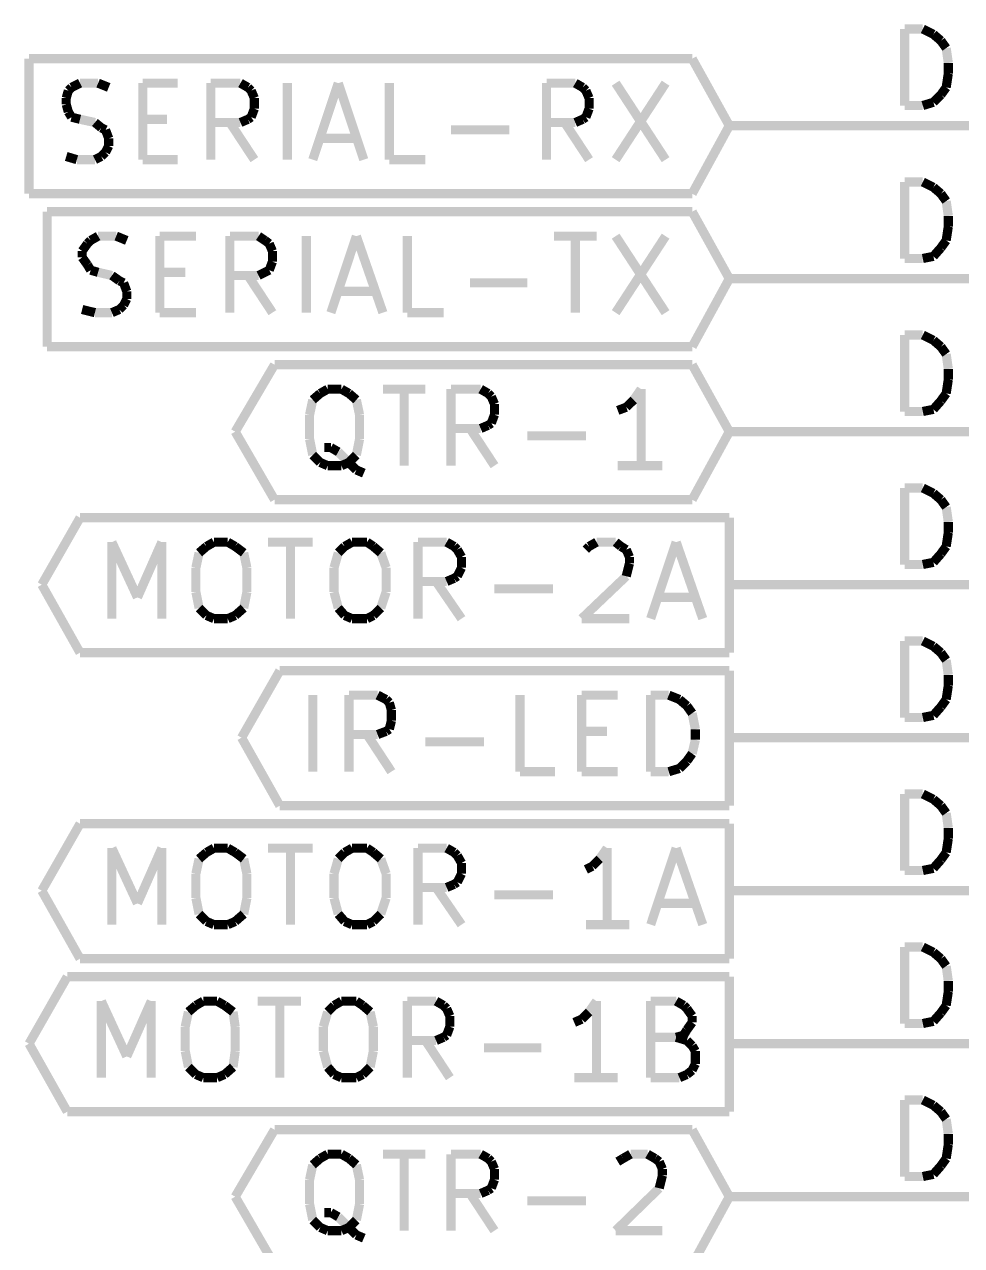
# Model space of a CAD drawing. Header units: millimetres. Extents: x 10 to 287, y 10 to 200.
# Drawn here: x 31.46 to 47.02, y 145.71 to 165.99 of the extents above; entities that cross this region are included whole.
import ezdxf

# ---------------------------------------------------------------- set-up
doc = ezdxf.new("R2010")
doc.units = ezdxf.units.MM
doc.layers.add('P', color=7, linetype='Continuous')

msp = doc.modelspace()

# ---------------------------------------------------------------- linework, layer by layer
at = {"layer": 'P', "const_width": 0.152}
for points in [[(46.073, 164.641), (46.073, 165.911)], [(46.073, 165.911), (46.373, 165.911)], [(46.373, 165.911), (46.549, 165.823)], [(46.549, 165.823), (46.673, 165.717)], [(46.673, 165.717), (46.761, 165.594)], [(46.761, 165.594), (46.796, 165.347)], [(42.545, 165.418), (31.538, 165.418)], [(31.538, 165.418), (31.538, 164.306)], [(43.162, 164.306), (42.545, 165.418)], [(46.796, 165.171), (46.761, 164.941)], [(46.796, 165.347), (46.796, 165.171)], [(32.244, 164.941), (32.385, 165.012)], [(32.385, 165.012), (32.685, 165.012)], [(32.685, 165.012), (32.861, 164.941)], [(33.426, 163.742), (33.426, 165.012)], [(33.426, 165.012), (34.008, 165.012)], [(34.555, 163.742), (34.555, 165.012)], [(34.555, 165.012), (35.048, 165.012)], [(35.048, 165.012), (35.172, 164.941)], [(35.825, 163.742), (35.825, 165.012)], [(36.248, 163.742), (36.671, 165.012)], [(36.671, 165.012), (37.095, 163.742)], [(37.518, 163.742), (37.518, 165.012)], [(40.128, 163.742), (40.128, 165.012)], [(40.128, 165.012), (40.605, 165.012)], [(40.605, 165.012), (40.728, 164.941)], [(41.275, 165.012), (42.104, 163.742)], [(42.104, 165.012), (41.275, 163.742)], [(32.156, 164.765), (32.191, 164.888)], [(32.156, 164.659), (32.156, 164.765)], [(32.191, 164.888), (32.244, 164.941)], [(35.172, 164.941), (35.225, 164.888)], [(35.225, 164.888), (35.278, 164.765)], [(35.278, 164.765), (35.278, 164.588)], [(40.728, 164.941), (40.781, 164.888)], [(40.781, 164.888), (40.834, 164.765)], [(40.834, 164.765), (40.834, 164.588)], [(46.673, 164.818), (46.549, 164.694)], [(46.761, 164.941), (46.673, 164.818)], [(32.191, 164.536), (32.156, 164.659)], [(35.278, 164.588), (35.225, 164.447)], [(40.834, 164.588), (40.781, 164.447)], [(46.373, 164.641), (46.073, 164.641)], [(46.549, 164.694), (46.373, 164.641)], [(32.244, 164.447), (32.191, 164.536)], [(32.385, 164.412), (32.244, 164.447)], [(32.632, 164.359), (32.385, 164.412)], [(32.738, 164.271), (32.632, 164.359)], [(33.426, 164.412), (33.831, 164.412)], [(35.048, 164.359), (34.555, 164.359)], [(35.278, 163.742), (34.872, 164.359)], [(35.172, 164.412), (35.048, 164.359)], [(35.225, 164.447), (35.172, 164.412)], [(40.605, 164.359), (40.128, 164.359)], [(40.834, 163.742), (40.428, 164.359)], [(40.728, 164.412), (40.605, 164.359)], [(40.781, 164.447), (40.728, 164.412)], [(31.538, 164.306), (31.538, 163.177)], [(32.808, 164.236), (32.738, 164.271)], [(32.861, 164.095), (32.808, 164.236)], [(38.541, 164.236), (39.511, 164.236)], [(42.545, 163.177), (43.162, 164.306)], [(43.162, 164.306), (50.8, 164.306)], [(32.808, 163.865), (32.861, 163.971)], [(32.861, 163.971), (32.861, 164.095)], [(36.371, 164.095), (36.971, 164.095)], [(32.156, 163.795), (32.332, 163.742)], [(32.332, 163.742), (32.632, 163.742)], [(32.632, 163.742), (32.738, 163.795)], [(32.738, 163.795), (32.808, 163.865)], [(34.008, 163.742), (33.426, 163.742)], [(38.118, 163.742), (37.518, 163.742)], [(46.073, 162.101), (46.073, 163.371)], [(46.073, 163.371), (46.373, 163.371)], [(46.373, 163.371), (46.549, 163.283)], [(31.538, 163.177), (42.545, 163.177)], [(46.549, 163.283), (46.673, 163.177)], [(46.673, 163.177), (46.761, 163.054)], [(46.761, 163.054), (46.796, 162.807)], [(42.545, 162.878), (31.838, 162.878)], [(31.838, 162.878), (31.838, 161.766)], [(43.162, 161.766), (42.545, 162.878)], [(46.796, 162.807), (46.796, 162.631)], [(46.796, 162.631), (46.761, 162.401)], [(32.42, 162.225), (32.508, 162.348)], [(32.508, 162.348), (32.561, 162.401)], [(32.561, 162.401), (32.685, 162.472)], [(32.685, 162.472), (32.985, 162.472)], [(32.985, 162.472), (33.161, 162.401)], [(33.708, 161.202), (33.708, 162.472)], [(33.708, 162.472), (34.308, 162.472)], [(34.872, 161.202), (34.872, 162.472)], [(34.872, 162.472), (35.348, 162.472)], [(35.348, 162.472), (35.454, 162.401)], [(35.454, 162.401), (35.525, 162.348)], [(35.525, 162.348), (35.578, 162.225)], [(36.142, 161.202), (36.142, 162.472)], [(36.548, 161.202), (36.971, 162.472)], [(36.971, 162.472), (37.412, 161.202)], [(37.818, 161.202), (37.818, 162.472)], [(40.252, 162.472), (40.958, 162.472)], [(40.605, 161.202), (40.605, 162.472)], [(41.275, 162.472), (42.104, 161.202)], [(42.104, 162.472), (41.275, 161.202)], [(46.761, 162.401), (46.673, 162.278)], [(32.42, 162.119), (32.42, 162.225)], [(32.508, 161.996), (32.42, 162.119)], [(35.578, 162.225), (35.578, 162.048)], [(46.549, 162.137), (46.373, 162.101)], [(46.673, 162.278), (46.549, 162.137)], [(32.561, 161.907), (32.508, 161.996)], [(32.685, 161.872), (32.561, 161.907)], [(35.525, 161.907), (35.454, 161.872)], [(35.578, 162.048), (35.525, 161.907)], [(46.373, 162.101), (46.073, 162.101)], [(31.838, 161.766), (31.838, 160.637)], [(32.914, 161.819), (32.685, 161.872)], [(33.038, 161.731), (32.914, 161.819)], [(33.108, 161.696), (33.038, 161.731)], [(33.708, 161.872), (34.131, 161.872)], [(35.348, 161.819), (34.872, 161.819)], [(35.578, 161.202), (35.172, 161.819)], [(35.454, 161.872), (35.348, 161.819)], [(42.545, 160.637), (43.162, 161.766)], [(43.162, 161.766), (50.8, 161.766)], [(33.161, 161.555), (33.108, 161.696)], [(33.161, 161.431), (33.161, 161.555)], [(36.671, 161.555), (37.271, 161.555)], [(38.858, 161.696), (39.811, 161.696)], [(33.038, 161.255), (33.108, 161.325)], [(33.108, 161.325), (33.161, 161.431)], [(32.42, 161.255), (32.632, 161.202)], [(32.632, 161.202), (32.914, 161.202)], [(32.914, 161.202), (33.038, 161.255)], [(34.308, 161.202), (33.708, 161.202)], [(38.418, 161.202), (37.818, 161.202)], [(46.073, 159.561), (46.073, 160.831)], [(46.073, 160.831), (46.373, 160.831)], [(46.373, 160.831), (46.549, 160.743)], [(46.549, 160.743), (46.673, 160.637)], [(31.838, 160.637), (42.545, 160.637)], [(46.673, 160.637), (46.761, 160.514)], [(46.761, 160.514), (46.796, 160.267)], [(35.613, 160.338), (34.96, 159.226)], [(42.545, 160.338), (35.613, 160.338)], [(43.162, 159.226), (42.545, 160.338)], [(46.796, 160.091), (46.761, 159.861)], [(46.796, 160.267), (46.796, 160.091)], [(36.371, 159.861), (36.495, 159.932)], [(36.495, 159.932), (36.724, 159.932)], [(36.724, 159.932), (36.848, 159.861)], [(37.412, 159.932), (38.118, 159.932)], [(37.765, 158.662), (37.765, 159.932)], [(38.541, 158.662), (38.541, 159.932)], [(38.541, 159.932), (39.035, 159.932)], [(39.035, 159.932), (39.158, 159.861)], [(41.698, 159.932), (41.575, 159.755)], [(41.698, 158.662), (41.698, 159.932)], [(36.195, 159.508), (36.248, 159.755)], [(36.248, 159.755), (36.371, 159.861)], [(36.848, 159.861), (36.971, 159.755)], [(36.971, 159.755), (37.024, 159.508)], [(39.158, 159.861), (39.211, 159.808)], [(39.211, 159.808), (39.264, 159.685)], [(39.264, 159.685), (39.264, 159.508)], [(41.575, 159.755), (41.451, 159.632)], [(46.673, 159.738), (46.549, 159.597)], [(46.761, 159.861), (46.673, 159.738)], [(36.195, 159.103), (36.195, 159.508)], [(37.024, 159.508), (37.024, 159.103)], [(39.264, 159.508), (39.211, 159.367)], [(41.451, 159.632), (41.31, 159.579)], [(46.373, 159.561), (46.073, 159.561)], [(46.549, 159.597), (46.373, 159.561)], [(39.035, 159.279), (38.541, 159.279)], [(39.264, 158.662), (38.858, 159.279)], [(39.158, 159.332), (39.035, 159.279)], [(39.211, 159.367), (39.158, 159.332)], [(34.96, 159.226), (35.613, 158.097)], [(36.248, 158.838), (36.195, 159.103)], [(37.024, 159.103), (36.971, 158.838)], [(39.811, 159.156), (40.781, 159.156)], [(42.545, 158.097), (43.162, 159.226)], [(43.162, 159.226), (50.8, 159.226)], [(36.548, 158.962), (36.442, 158.962)], [(36.671, 158.891), (36.548, 158.962)], [(36.848, 158.715), (36.671, 158.891)], [(36.371, 158.715), (36.248, 158.838)], [(36.495, 158.662), (36.371, 158.715)], [(36.724, 158.662), (36.495, 158.662)], [(36.848, 158.715), (36.724, 158.662)], [(36.971, 158.838), (36.848, 158.715)], [(36.971, 158.591), (36.848, 158.715)], [(42.051, 158.662), (41.31, 158.662)], [(37.095, 158.538), (36.971, 158.591)], [(46.073, 157.021), (46.073, 158.291)], [(46.073, 158.291), (46.373, 158.291)], [(46.373, 158.291), (46.549, 158.203)], [(35.613, 158.097), (42.545, 158.097)], [(46.549, 158.203), (46.673, 158.097)], [(46.673, 158.097), (46.761, 157.974)], [(46.761, 157.974), (46.796, 157.727)], [(32.385, 157.798), (31.75, 156.686)], [(43.162, 157.798), (32.385, 157.798)], [(43.162, 156.686), (43.162, 157.798)], [(46.796, 157.727), (46.796, 157.551)], [(46.796, 157.551), (46.761, 157.321)], [(32.914, 156.122), (32.914, 157.392)], [(32.914, 157.392), (33.338, 156.475)], [(33.338, 156.475), (33.743, 157.392)], [(33.743, 157.392), (33.743, 156.122)], [(34.361, 157.215), (34.484, 157.321)], [(34.484, 157.321), (34.608, 157.392)], [(34.608, 157.392), (34.837, 157.392)], [(34.837, 157.392), (34.96, 157.321)], [(34.96, 157.321), (35.101, 157.215)], [(35.507, 157.392), (36.248, 157.392)], [(35.878, 156.122), (35.878, 157.392)], [(36.671, 157.215), (36.777, 157.321)], [(36.777, 157.321), (36.901, 157.392)], [(36.901, 157.392), (37.148, 157.392)], [(37.148, 157.392), (37.253, 157.321)], [(37.253, 157.321), (37.377, 157.215)], [(37.994, 156.122), (37.994, 157.392)], [(37.994, 157.392), (38.47, 157.392)], [(38.47, 157.392), (38.594, 157.321)], [(38.594, 157.321), (38.647, 157.268)], [(38.647, 157.268), (38.717, 157.145)], [(40.781, 157.268), (40.834, 157.321)], [(40.834, 157.321), (40.958, 157.392)], [(40.958, 157.392), (41.275, 157.392)], [(41.275, 157.392), (41.363, 157.321)], [(41.363, 157.321), (41.451, 157.268)], [(41.451, 157.268), (41.504, 157.145)], [(41.857, 156.122), (42.28, 157.392)], [(42.28, 157.392), (42.721, 156.122)], [(46.761, 157.321), (46.673, 157.198)], [(34.308, 156.968), (34.361, 157.215)], [(35.101, 157.215), (35.154, 156.968)], [(36.601, 156.968), (36.671, 157.215)], [(37.377, 157.215), (37.465, 156.968)], [(38.717, 157.145), (38.717, 156.968)], [(41.504, 157.039), (41.451, 156.827)], [(41.504, 157.145), (41.504, 157.039)], [(46.549, 157.057), (46.373, 157.021)], [(46.673, 157.198), (46.549, 157.057)], [(34.308, 156.563), (34.308, 156.968)], [(35.154, 156.968), (35.154, 156.563)], [(36.601, 156.563), (36.601, 156.968)], [(37.465, 156.968), (37.465, 156.563)], [(38.717, 156.968), (38.647, 156.827)], [(46.373, 157.021), (46.073, 157.021)], [(31.75, 156.686), (32.385, 155.557)], [(38.47, 156.739), (37.994, 156.739)], [(38.717, 156.122), (38.294, 156.739)], [(38.594, 156.792), (38.47, 156.739)], [(38.647, 156.827), (38.594, 156.792)], [(41.451, 156.827), (40.711, 156.122)], [(43.162, 155.557), (43.162, 156.686)], [(43.162, 156.686), (50.8, 156.686)], [(34.361, 156.298), (34.308, 156.563)], [(35.154, 156.563), (35.101, 156.298)], [(36.671, 156.298), (36.601, 156.563)], [(37.465, 156.563), (37.377, 156.298)], [(39.264, 156.616), (40.234, 156.616)], [(41.981, 156.475), (42.598, 156.475)], [(34.484, 156.175), (34.361, 156.298)], [(35.101, 156.298), (34.96, 156.175)], [(36.777, 156.175), (36.671, 156.298)], [(37.377, 156.298), (37.253, 156.175)], [(34.608, 156.122), (34.484, 156.175)], [(34.837, 156.122), (34.608, 156.122)], [(34.96, 156.175), (34.837, 156.122)], [(36.901, 156.122), (36.777, 156.175)], [(37.148, 156.122), (36.901, 156.122)], [(37.253, 156.175), (37.148, 156.122)], [(40.711, 156.122), (41.504, 156.122)], [(46.073, 154.481), (46.073, 155.751)], [(46.073, 155.751), (46.373, 155.751)], [(46.373, 155.751), (46.549, 155.663)], [(46.549, 155.663), (46.673, 155.557)], [(32.385, 155.557), (43.162, 155.557)], [(46.673, 155.557), (46.761, 155.434)], [(46.761, 155.434), (46.796, 155.187)], [(35.701, 155.258), (35.066, 154.146)], [(43.162, 155.258), (35.701, 155.258)], [(43.162, 154.146), (43.162, 155.258)], [(46.796, 155.011), (46.761, 154.781)], [(46.796, 155.187), (46.796, 155.011)], [(36.248, 153.582), (36.248, 154.852)], [(36.848, 153.582), (36.848, 154.852)], [(36.848, 154.852), (37.324, 154.852)], [(37.324, 154.852), (37.465, 154.781)], [(39.688, 153.582), (39.688, 154.852)], [(40.711, 153.582), (40.711, 154.852)], [(40.711, 154.852), (41.31, 154.852)], [(41.857, 153.582), (41.857, 154.852)], [(41.857, 154.852), (42.157, 154.852)], [(42.157, 154.852), (42.333, 154.781)], [(37.465, 154.781), (37.518, 154.728)], [(37.518, 154.728), (37.553, 154.605)], [(37.553, 154.605), (37.553, 154.428)], [(42.333, 154.781), (42.457, 154.675)], [(42.457, 154.675), (42.545, 154.552)], [(46.673, 154.658), (46.549, 154.517)], [(46.761, 154.781), (46.673, 154.658)], [(37.553, 154.428), (37.518, 154.287)], [(42.545, 154.552), (42.598, 154.287)], [(46.373, 154.481), (46.073, 154.481)], [(46.549, 154.517), (46.373, 154.481)], [(37.324, 154.199), (36.848, 154.199)], [(37.553, 153.582), (37.148, 154.199)], [(37.465, 154.252), (37.324, 154.199)], [(37.518, 154.287), (37.465, 154.252)], [(40.711, 154.252), (41.134, 154.252)], [(42.598, 154.287), (42.598, 154.111)], [(35.066, 154.146), (35.701, 153.017)], [(38.118, 154.076), (39.088, 154.076)], [(42.598, 154.111), (42.545, 153.882)], [(43.162, 154.146), (50.8, 154.146)], [(43.162, 153.017), (43.162, 154.146)], [(42.545, 153.882), (42.457, 153.758)], [(42.333, 153.635), (42.157, 153.582)], [(42.457, 153.758), (42.333, 153.635)], [(40.27, 153.582), (39.688, 153.582)], [(41.31, 153.582), (40.711, 153.582)], [(42.157, 153.582), (41.857, 153.582)], [(46.073, 151.941), (46.073, 153.211)], [(46.073, 153.211), (46.373, 153.211)], [(46.373, 153.211), (46.549, 153.123)], [(35.701, 153.017), (43.162, 153.017)], [(46.549, 153.123), (46.673, 153.017)], [(46.673, 153.017), (46.761, 152.894)], [(46.761, 152.894), (46.796, 152.647)], [(32.385, 152.718), (31.75, 151.606)], [(43.162, 152.718), (32.385, 152.718)], [(43.162, 151.606), (43.162, 152.718)], [(46.796, 152.647), (46.796, 152.471)], [(46.796, 152.471), (46.761, 152.241)], [(32.914, 151.042), (32.914, 152.312)], [(32.914, 152.312), (33.338, 151.395)], [(33.338, 151.395), (33.743, 152.312)], [(33.743, 152.312), (33.743, 151.042)], [(34.361, 152.135), (34.484, 152.241)], [(34.484, 152.241), (34.608, 152.312)], [(34.608, 152.312), (34.837, 152.312)], [(34.837, 152.312), (34.96, 152.241)], [(34.96, 152.241), (35.101, 152.135)], [(35.507, 152.312), (36.248, 152.312)], [(35.878, 151.042), (35.878, 152.312)], [(36.671, 152.135), (36.777, 152.241)], [(36.777, 152.241), (36.901, 152.312)], [(36.901, 152.312), (37.148, 152.312)], [(37.148, 152.312), (37.253, 152.241)], [(37.253, 152.241), (37.377, 152.135)], [(37.994, 151.042), (37.994, 152.312)], [(37.994, 152.312), (38.47, 152.312)], [(38.47, 152.312), (38.594, 152.241)], [(38.594, 152.241), (38.647, 152.188)], [(38.647, 152.188), (38.717, 152.065)], [(41.134, 152.312), (41.01, 152.135)], [(41.134, 151.042), (41.134, 152.312)], [(41.857, 151.042), (42.28, 152.312)], [(42.28, 152.312), (42.721, 151.042)], [(46.761, 152.241), (46.673, 152.118)], [(34.308, 151.888), (34.361, 152.135)], [(35.101, 152.135), (35.154, 151.888)], [(36.601, 151.888), (36.671, 152.135)], [(37.377, 152.135), (37.465, 151.888)], [(38.717, 152.065), (38.717, 151.888)], [(40.887, 152.012), (40.781, 151.959)], [(41.01, 152.135), (40.887, 152.012)], [(46.549, 151.977), (46.373, 151.941)], [(46.673, 152.118), (46.549, 151.977)], [(34.308, 151.483), (34.308, 151.888)], [(35.154, 151.888), (35.154, 151.483)], [(36.601, 151.483), (36.601, 151.888)], [(37.465, 151.888), (37.465, 151.483)], [(38.717, 151.888), (38.647, 151.747)], [(46.373, 151.941), (46.073, 151.941)], [(31.75, 151.606), (32.385, 150.477)], [(38.47, 151.659), (37.994, 151.659)], [(38.717, 151.042), (38.294, 151.659)], [(38.594, 151.712), (38.47, 151.659)], [(38.647, 151.747), (38.594, 151.712)], [(43.162, 150.477), (43.162, 151.606)], [(43.162, 151.606), (50.8, 151.606)], [(34.361, 151.218), (34.308, 151.483)], [(35.154, 151.483), (35.101, 151.218)], [(36.671, 151.218), (36.601, 151.483)], [(37.465, 151.483), (37.377, 151.218)], [(39.264, 151.536), (40.234, 151.536)], [(41.981, 151.395), (42.598, 151.395)], [(34.484, 151.095), (34.361, 151.218)], [(35.101, 151.218), (34.96, 151.095)], [(36.777, 151.095), (36.671, 151.218)], [(37.377, 151.218), (37.253, 151.095)], [(34.608, 151.042), (34.484, 151.095)], [(34.837, 151.042), (34.608, 151.042)], [(34.96, 151.095), (34.837, 151.042)], [(36.901, 151.042), (36.777, 151.095)], [(37.148, 151.042), (36.901, 151.042)], [(37.253, 151.095), (37.148, 151.042)], [(41.504, 151.042), (40.781, 151.042)], [(46.073, 149.401), (46.073, 150.671)], [(46.073, 150.671), (46.373, 150.671)], [(46.373, 150.671), (46.549, 150.583)], [(46.549, 150.583), (46.673, 150.477)], [(32.385, 150.477), (43.162, 150.477)], [(46.673, 150.477), (46.761, 150.354)], [(46.761, 150.354), (46.796, 150.107)], [(32.173, 150.178), (31.538, 149.066)], [(43.162, 150.178), (32.173, 150.178)], [(43.162, 149.066), (43.162, 150.178)], [(46.796, 150.107), (46.796, 149.931)], [(32.738, 148.502), (32.738, 149.772)], [(32.738, 149.772), (33.161, 148.855)], [(33.161, 148.855), (33.567, 149.772)], [(33.567, 149.772), (33.567, 148.502)], [(34.308, 149.701), (34.431, 149.772)], [(34.431, 149.772), (34.66, 149.772)], [(34.66, 149.772), (34.784, 149.701)], [(35.331, 149.772), (36.054, 149.772)], [(35.701, 148.502), (35.701, 149.772)], [(36.601, 149.701), (36.724, 149.772)], [(36.724, 149.772), (36.971, 149.772)], [(36.971, 149.772), (37.077, 149.701)], [(37.818, 148.502), (37.818, 149.772)], [(37.818, 149.772), (38.294, 149.772)], [(38.294, 149.772), (38.418, 149.701)], [(40.958, 149.772), (40.834, 149.595)], [(40.958, 148.502), (40.958, 149.772)], [(41.857, 148.502), (41.857, 149.772)], [(41.857, 149.772), (42.28, 149.772)], [(42.28, 149.772), (42.404, 149.701)], [(46.796, 149.931), (46.761, 149.701)], [(34.131, 149.348), (34.184, 149.595)], [(34.184, 149.595), (34.308, 149.701)], [(34.784, 149.701), (34.925, 149.595)], [(34.925, 149.595), (34.96, 149.348)], [(36.424, 149.348), (36.495, 149.595)], [(36.495, 149.595), (36.601, 149.701)], [(37.077, 149.701), (37.2, 149.595)], [(37.2, 149.595), (37.253, 149.348)], [(38.418, 149.701), (38.47, 149.648)], [(38.47, 149.648), (38.523, 149.525)], [(40.834, 149.595), (40.711, 149.472)], [(42.404, 149.701), (42.457, 149.648)], [(42.457, 149.648), (42.545, 149.525)], [(46.673, 149.578), (46.549, 149.437)], [(46.761, 149.701), (46.673, 149.578)], [(34.131, 148.943), (34.131, 149.348)], [(34.96, 149.348), (34.96, 148.943)], [(36.424, 148.943), (36.424, 149.348)], [(37.253, 149.348), (37.253, 148.943)], [(38.523, 149.348), (38.47, 149.207)], [(38.523, 149.525), (38.523, 149.348)], [(40.711, 149.472), (40.587, 149.419)], [(42.545, 149.419), (42.457, 149.296)], [(42.545, 149.525), (42.545, 149.419)], [(46.373, 149.401), (46.073, 149.401)], [(46.549, 149.437), (46.373, 149.401)], [(38.418, 149.172), (38.294, 149.119)], [(38.47, 149.207), (38.418, 149.172)], [(42.28, 149.172), (41.857, 149.172)], [(42.404, 149.207), (42.28, 149.172)], [(42.28, 149.172), (42.457, 149.119)], [(42.457, 149.296), (42.404, 149.207)], [(31.538, 149.066), (32.173, 147.937)], [(34.184, 148.678), (34.131, 148.943)], [(34.96, 148.943), (34.925, 148.678)], [(36.495, 148.678), (36.424, 148.943)], [(37.253, 148.943), (37.2, 148.678)], [(38.294, 149.119), (37.818, 149.119)], [(38.523, 148.502), (38.118, 149.119)], [(39.088, 148.996), (40.04, 148.996)], [(42.457, 149.119), (42.545, 149.031)], [(42.545, 149.031), (42.598, 148.943)], [(42.598, 148.943), (42.598, 148.731)], [(43.162, 147.937), (43.162, 149.066)], [(43.162, 149.066), (50.8, 149.066)], [(42.598, 148.731), (42.545, 148.625)], [(34.308, 148.555), (34.184, 148.678)], [(34.431, 148.502), (34.308, 148.555)], [(34.784, 148.555), (34.66, 148.502)], [(34.925, 148.678), (34.784, 148.555)], [(36.601, 148.555), (36.495, 148.678)], [(36.724, 148.502), (36.601, 148.555)], [(37.077, 148.555), (36.971, 148.502)], [(37.2, 148.678), (37.077, 148.555)], [(42.457, 148.555), (42.333, 148.502)], [(42.545, 148.625), (42.457, 148.555)], [(34.66, 148.502), (34.431, 148.502)], [(36.971, 148.502), (36.724, 148.502)], [(41.31, 148.502), (40.587, 148.502)], [(42.333, 148.502), (41.857, 148.502)], [(46.073, 146.861), (46.073, 148.131)], [(46.073, 148.131), (46.373, 148.131)], [(46.373, 148.131), (46.549, 148.043)], [(32.173, 147.937), (43.162, 147.937)], [(46.549, 148.043), (46.673, 147.937)], [(46.673, 147.937), (46.761, 147.814)], [(46.761, 147.814), (46.796, 147.567)], [(35.613, 147.638), (34.96, 146.526)], [(42.545, 147.638), (35.613, 147.638)], [(43.162, 146.526), (42.545, 147.638)], [(46.796, 147.567), (46.796, 147.391)], [(46.796, 147.391), (46.761, 147.161)], [(36.248, 147.055), (36.371, 147.161)], [(36.371, 147.161), (36.495, 147.232)], [(36.495, 147.232), (36.724, 147.232)], [(36.724, 147.232), (36.848, 147.161)], [(36.848, 147.161), (36.971, 147.055)], [(37.412, 147.232), (38.118, 147.232)], [(37.765, 145.962), (37.765, 147.232)], [(38.541, 145.962), (38.541, 147.232)], [(38.541, 147.232), (39.035, 147.232)], [(39.035, 147.232), (39.158, 147.161)], [(39.158, 147.161), (39.211, 147.108)], [(39.211, 147.108), (39.264, 146.985)], [(41.31, 147.108), (41.398, 147.161)], [(41.398, 147.161), (41.522, 147.232)], [(41.522, 147.232), (41.804, 147.232)], [(41.804, 147.232), (41.928, 147.161)], [(41.928, 147.161), (41.998, 147.108)], [(41.998, 147.108), (42.051, 146.985)], [(46.761, 147.161), (46.673, 147.038)], [(36.195, 146.808), (36.248, 147.055)], [(36.971, 147.055), (37.024, 146.808)], [(39.264, 146.985), (39.264, 146.808)], [(42.051, 146.985), (42.051, 146.879)], [(46.673, 147.038), (46.549, 146.897)], [(36.195, 146.403), (36.195, 146.808)], [(37.024, 146.808), (37.024, 146.403)], [(39.264, 146.808), (39.211, 146.667)], [(42.051, 146.879), (41.998, 146.667)], [(46.373, 146.861), (46.073, 146.861)], [(46.549, 146.897), (46.373, 146.861)], [(34.96, 146.526), (35.613, 145.397)], [(39.035, 146.579), (38.541, 146.579)], [(39.264, 145.962), (38.858, 146.579)], [(39.158, 146.632), (39.035, 146.579)], [(39.211, 146.667), (39.158, 146.632)], [(41.998, 146.667), (41.275, 145.962)], [(42.545, 145.397), (43.162, 146.526)], [(43.162, 146.526), (50.8, 146.526)], [(36.248, 146.138), (36.195, 146.403)], [(37.024, 146.403), (36.971, 146.138)], [(39.811, 146.456), (40.781, 146.456)], [(36.371, 146.015), (36.248, 146.138)], [(36.548, 146.262), (36.442, 146.262)], [(36.671, 146.191), (36.548, 146.262)], [(36.848, 146.015), (36.671, 146.191)], [(36.971, 146.138), (36.848, 146.015)], [(36.495, 145.962), (36.371, 146.015)], [(36.724, 145.962), (36.495, 145.962)], [(36.848, 146.015), (36.724, 145.962)], [(36.971, 145.891), (36.848, 146.015)], [(37.095, 145.838), (36.971, 145.891)], [(41.275, 145.962), (42.051, 145.962)]]:
    msp.add_lwpolyline(points, dxfattribs=at)

doc.saveas('drawing.dxf')
